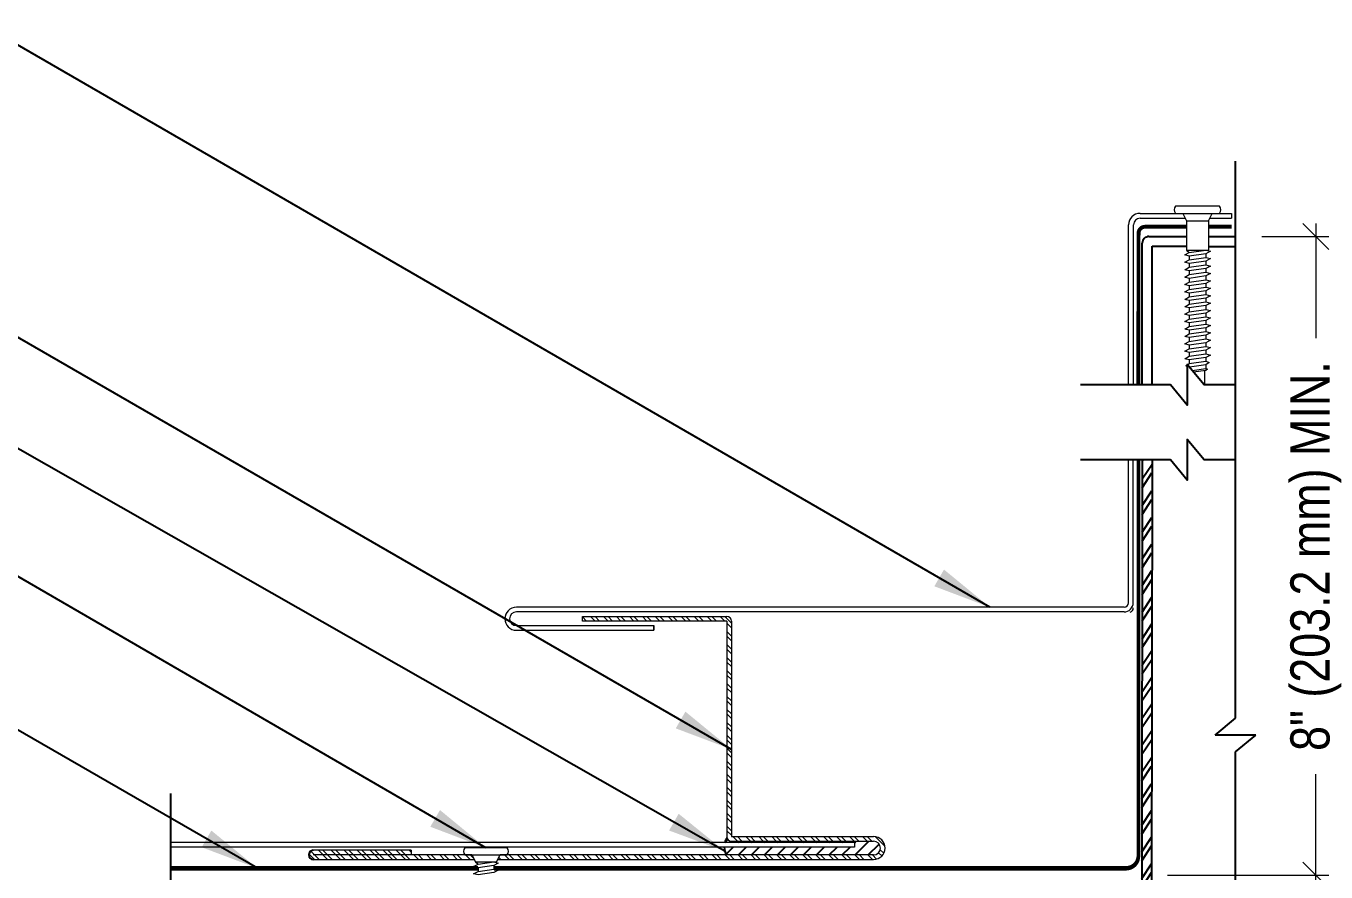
# Model space of a CAD drawing. Header units: inches. Extents: x 0 to 20, y 0 to 16.8.
# Drawn here: x 6.23 to 12.46, y 7.95 to 12 of the extents above; entities that cross this region are included whole.
import ezdxf

# ---------------------------------------------------------------- set-up
doc = ezdxf.new("R2010")
doc.units = ezdxf.units.IN
doc.header["$MEASUREMENT"] = 0
doc.linetypes.add('HIDDEN', pattern=[0.375, 0.25, -0.125])
doc.layers.get('0').update_dxf_attribs({"linetype": 'CONTINUOUS'})
doc.layers.get('DEFPOINTS').update_dxf_attribs({"linetype": 'CONTINUOUS'})
for name, color, linetype, lineweight in [('FSBP-ACCESSORY-FIRESTONE', 7, 'CONTINUOUS', 9), ('FSBP-PANEL', 7, 'CONTINUOUS', 9), ('FSBP-TRIMS', 7, 'CONTINUOUS', 9)]:
    doc.layers.add(name, color=color, linetype=linetype, lineweight=lineweight)
for name, color, linetype in [('FSBP-ANNO-NOTE', 7, 'CONTINUOUS'), ('FSBP-MEMBRANE', 7, 'CONTINUOUS'), ('FSBP-SEALANTS', 1, 'CONTINUOUS'), ('FSBP-SUBSTRATE-GENERIC', 9, 'CONTINUOUS'), ('FSBP-WALL-CURB', 9, 'CONTINUOUS')]:
    doc.layers.add(name, color=color, linetype=linetype)
doc.styles.add('FSBP_ARIAL_NAR', font='ARIALN.TTF')
doc.styles.add('TXT', font='simplex.shx')
doc.dimstyles.new('FSBP-DIM', dxfattribs={"dimtxt": 0.1875, "dimasz": 0.125, "dimexe": 0.0625, "dimexo": 0.125, "dimgap": 0.125, "dimtad": 0, "dimdec": 0, "dimzin": 1, "dimdsep": 46, "dimlunit": 4, "dimtxsty": 'FSBP_ARIAL_NAR', "dimblk": 'OBLIQUE', "dimcen": 0.09375, "dimdle": 0.0625, "dimclrd": 256, "dimclre": 256, "dimclrt": 256, "dimadec": 0, "dimazin": 0, "dimtfac": 1, "dimtdec": 0, "dimtmove": 1, "dimatfit": 3, "dimfxl": 0, "dimtolj": 1, "dimtzin": 0, "dimlwd": -1, "dimlwe": -1, "dimarcsym": 0})
doc.dimstyles.new('STANDARD$7', dxfattribs={"dimscale": 1.5, "dimtxt": 0.2, "dimasz": 0.1, "dimexe": 0.1, "dimexo": 0.125, "dimgap": 0.09, "dimtad": 0, "dimdec": 3, "dimzin": 4, "dimdsep": 46, "dimtxsty": 'TXT', "dimcen": 0.09, "dimadec": 0, "dimazin": 0, "dimtfac": 1, "dimtdec": 3, "dimtofl": 0, "dimtmove": 2, "dimatfit": 3, "dimfxl": 0, "dimtolj": 1, "dimtzin": 4, "dimarcsym": 0})

# ---------------------------------------------------------------- blocks, each defined once
blk = doc.blocks.new('_OBLIQUE')
at = {"color": 0, "linetype": 'ByBlock'}
blk.add_line((-0.5, -0.5), (0.5, 0.5), dxfattribs=at)
blk = doc.blocks.new('*D2')
at = {"layer": 'DEFPOINTS', "color": 0, "transparency": 16777216}
for p in [(12.02328469568107, 10.98941541540483), (12.40743589447695, 10.98941541540483), (11.57179411277141, 7.9302202567696)]:
    blk.add_point(p, dxfattribs=at)
at = {"layer": 'FSBP-PANEL', "transparency": 16777216}
for p, q in [((12.40743589447695, 11.05191541540483), (12.40743589447695, 10.50325291469887)), ((12.14828469568107, 10.98941541540483), (12.46993589447695, 10.98941541540483)), ((12.40743589447695, 7.8677202567696), (12.40743589447695, 8.41355305112452)), ((11.69679411277141, 7.9302202567696), (12.46993589447695, 7.9302202567696))]:
    blk.add_line(p, q, dxfattribs=at)
at = {"layer": 'FSBP-PANEL', "transparency": 16777216, "xscale": 0.125, "yscale": 0.125, "zscale": 0.125}
for p, rotation in [((12.40743589447695, 10.98941541540483), 90), ((12.40743589447695, 7.9302202567696), 270)]:
    blk.add_blockref('_OBLIQUE', p, dxfattribs=dict(at, rotation=rotation))
at = {"layer": 'FSBP-PANEL', "transparency": 16777216, "insert": (12.40743589447695, 9.4584029829117), "char_height": 0.1875, "attachment_point": 5, "rotation": 90, "style": 'FSBP_ARIAL_NAR'}
blk.add_mtext('\\A1;8" (203.2 mm) MIN.', dxfattribs=at)

msp = doc.modelspace()

# ---------------------------------------------------------------- hatches: boundary and pattern name
at = {"layer": 'FSBP-SEALANTS'}
h = msp.add_hatch(dxfattribs=at)
h.set_pattern_fill('ANSI31', color=256, scale=0.3515625, angle=90, style=0)
h.set_pattern_definition([(45.00000000000001, (16.82930152621958, -11.2602511932195), (0.03107402847011195, -0.03107402847011195), [])])
h.paths.add_polyline_path([(10.19664390592492, 8.06438796202638), (10.19664390592492, 8.086360618276377), (9.575740142187431, 8.086360618276368, -0.08724447600669302), (9.586568694110984, 8.10827833889914, 0.3318602208445643), (9.607629505836535, 8.092569853156213), (10.28878184958653, 8.092569853156213, -1), (10.28878184958653, 8.027091337531234), (9.584939392041576, 8.027091337531234, -0.1415587004249264), (9.572928568436314, 8.06438796202637)])
at = {"layer": 'FSBP-TRIMS'}
h = msp.add_hatch(dxfattribs=at)
h.set_pattern_fill('STEEL', color=256, scale=0.3515625, angle=90, style=0)
h.set_pattern_definition([(135, (-23.58575575774312, -1.483715284109418), (-0.03107402847011195, -0.03107402847011195), []), (135, (-23.60772841399312, -1.483715284109418), (-0.03107402847011195, -0.03107402847011195), [])])
h.paths.add_polyline_path([(9.585656849586535, 8.114542509406213, 0.4142135623730951), (9.607629505836535, 8.092569853156213), (10.28878184958653, 8.092569853156213, -1), (10.28878184958653, 8.027091337531234), (8.499103141514258, 8.027091337531232), (8.488116813389261, 8.005118681281239), (10.28878184958653, 8.005118681281234, 1), (10.28878184958653, 8.114542509406213), (9.607629505836535, 8.114542509406213), (9.607629505836535, 9.147257353156197, 0.4142135623730909), (9.585656849586535, 9.169230009406197), (8.893518177711535, 9.16923000940621), (8.893518177711535, 9.147257353156213), (9.585656849586535, 9.147257353156213)])
h.paths.add_polyline_path([(8.374957633701769, 8.005118681281235), (8.363971305576754, 8.027091337531234), (8.073205677711535, 8.027091337531234), (8.073205677711535, 8.049063993781225), (7.604455677711535, 8.049063993781225, 1), (7.604455677711535, 8.005118681281239)])
at = {"layer": 'FSBP-WALL-CURB'}
h = msp.add_hatch(dxfattribs=at)
h.set_pattern_fill('ANSI32', color=256, scale=0.1875, angle=11.49999999999995, style=0)
h.set_pattern_definition([(56.49999999999994, (-12.30578784986734, 10.30915482945757), (-0.05863259686409775, 0.03880806927975416), []), (56.49999999999994, (-12.27330762787389, 10.31576300530793), (-0.05863259686409775, 0.03880806927975416), [])])
h.paths.add_polyline_path([(10.87452897115987, 6.489665524503409), (10.87452897115986, 6.468511865870003), (11.61860521872961, 6.46766707316537), (11.62252469641642, 9.91986337372415), (11.57564973122497, 9.919920642326197), (11.57179411277141, 6.523970256769602), (10.89206720388637, 6.524741989956413)])
h.paths.add_polyline_path([(10.76906022115986, 6.468631610628497), (10.76906022115986, 6.489665524503408), (10.75148209615986, 6.524821774503409), (10.82179459615994, 6.52482177450341), (10.07179507954832, 6.52567329223722), (10.07173121571829, 6.469423328491356)])

# ---------------------------------------------------------------- linework, layer by layer
at = {"layer": 'FSBP-ACCESSORY-FIRESTONE'}
for p, q in [((11.56528877292494, 11.10053043054804), (11.77031021222189, 11.10053043054804)), ((11.77031021222188, 11.10053043054805), (11.78788833722188, 11.06537418054804)), ((11.89335708722188, 11.06537418054805), (11.91093521222188, 11.10053043054805)), ((11.91093521222188, 11.10053043054804), (12.0037594564187, 11.10053043054804)), ((12.0037594564187, 11.10053043054804), (12.0037594564187, 11.0770929304606)), ((11.51060129032921, 10.27896210827157), (11.51060129032921, 11.04588667008235)), ((11.53403877292495, 10.27893347397055), (11.53403877292494, 11.04584293046059)), ((11.56528877292494, 11.07709293046059), (11.78202896226561, 11.0770929304606)), ((11.78788833722188, 11.06537418054804), (11.78788833722188, 10.92474918054805)), ((11.78788833722188, 11.06537418054804), (11.89335708722188, 11.06537418054805)), ((11.89335708722188, 11.06537418054805), (11.89335708722189, 10.92474918054804)), ((11.89921646217815, 11.0770929304606), (12.0037594564187, 11.0770929304606)), ((11.78788833722188, 10.92474918054805), (11.80107193097188, 10.91344895733376)), ((11.88017349347188, 10.90699259285085), (11.88017349347188, 10.88923600515365)), ((11.80107193097188, 10.89569236963657), (11.80107193097188, 10.87793578193937)), ((11.80107193097188, 10.86017919424215), (11.80107193097188, 10.84242260654495)), ((11.88017349347188, 10.87147941745643), (11.88017349347188, 10.85372282975923)), ((11.80107193097188, 10.82466601884775), (11.80107193097188, 10.80690943115053)), ((11.80107193097188, 10.78915284345333), (11.80107193097188, 10.7713962557561)), ((11.88017349347188, 10.83596624206203), (11.88017349347188, 10.81820965436481)), ((11.88017349347188, 10.80045306666761), (11.88017349347188, 10.78269647897041)), ((11.80107193097188, 10.7536396680589), (11.80107193097188, 10.73588308036171)), ((11.80107193097188, 10.71812649266448), (11.80107193097188, 10.70036990496728)), ((11.88017349347188, 10.76493989127318), (11.88017349347188, 10.74718330357599)), ((11.88017349347188, 10.72942671587879), (11.88017349347188, 10.71167012818156)), ((11.80107193097188, 10.68261331727009), (11.80107193097188, 10.66485672957286)), ((11.88017349347188, 10.69391354048437), (11.88017349347188, 10.67615695278717)), ((11.88017349347188, 10.65840036508994), (11.88017349347188, 10.64064377739275)), ((11.80107193097188, 10.64710014187566), (11.80107193097188, 10.62934355417847)), ((11.80107193097188, 10.61158696648124), (11.80107193097188, 10.59383037878404)), ((11.88017349347188, 10.62288718969555), (11.88017349347188, 10.60513060199832)), ((11.80107193097187, 10.57607379108685), (11.80107193097188, 10.55831720338962)), ((11.80107193097188, 10.54056061569242), (11.80107193097187, 10.52280402799523)), ((11.88017349347188, 10.58737401430113), (11.88017349347188, 10.5696174266039)), ((11.88017349347188, 10.5518608389067), (11.88017349347188, 10.53410425120951)), ((11.80107193097188, 10.505047440298), (11.80107193097188, 10.4872908526008)), ((11.80107193097187, 10.46953426490361), (11.80107193097188, 10.45177767720638)), ((11.88017349347188, 10.51634766351228), (11.88017349347188, 10.49859107581508)), ((11.88017349347188, 10.48083448811789), (11.88017349347188, 10.46307790042066)), ((11.80107193097188, 10.43402108950918), (11.80107193097188, 10.41626450181199)), ((11.88017349347188, 10.44532131272346), (11.88017349347188, 10.42756472502627)), ((11.88017349347188, 10.40980813732904), (11.88017349347188, 10.39205154963184)), ((11.80107193097188, 10.39850791411476), (11.80107193097188, 10.38075132641756)), ((11.85441799037765, 10.34361481617739), (11.85446372014083, 10.34398725562726)), ((11.87577896222188, 10.27851595935854), (11.87577896222188, 10.34703229021024)), ((11.88017349347188, 10.37429496193464), (11.88017349347188, 10.35653837423742)), ((10.19664390592492, 8.08636061827638), (6.920622510861765, 8.08636061827632)), ((10.19664390592492, 8.06438796202638), (6.920622510861765, 8.064387962026327)), ((10.19664390592492, 8.08636061827638), (10.19664390592492, 8.06438796202638)), ((8.363971305576754, 8.027091337531234), (8.380862785068949, 7.993308378546859)), ((8.380862785068949, 7.993308378546859), (8.48221166202207, 7.993308378546859)), ((8.380862785068949, 7.993308378546859), (8.393531394688086, 7.982449570301866)), ((8.469543052402926, 7.976245407556565), (8.469543052402926, 7.959182436566303)), ((8.48221166202207, 7.993308378546859), (8.499103141514258, 8.027091337531234)), ((8.393531394688086, 7.965386599312116), (8.393531394688086, 7.948323628321838))]:
    msp.add_line(p, q, dxfattribs=at)
msp.add_lwpolyline([(11.94609146222189, 11.10053043054804, 0.375321302791409), (11.94609146222189, 11.13568668054805), (11.94609146222189, 11.13568668054805), (11.73515396222188, 11.13568668054805), (11.73515396222188, 11.13568668054805, 0.3753213027914651), (11.73515396222188, 11.10053043054805)], format="xyb", close=True, dxfattribs=at)
for points in [[(11.77909927472188, 10.90143171259231), (11.80107193097188, 10.91344895733376), (11.88017349347188, 10.92474918054805), (11.90214614972188, 10.91900983759231), (11.88017349347188, 10.90699259285085), (11.80107193097188, 10.89569236963657)], [(11.77909927472188, 10.86591853719788), (11.80107193097188, 10.87793578193937), (11.88017349347188, 10.88923600515365), (11.90214614972187, 10.88349666219789), (11.88017349347188, 10.87147941745643), (11.80107193097188, 10.86017919424215)], [(11.77909927472189, 10.83040536180349), (11.80107193097188, 10.84242260654495), (11.88017349347188, 10.85372282975923), (11.90214614972188, 10.84798348680349), (11.88017349347188, 10.83596624206203), (11.80107193097188, 10.82466601884775)], [(11.77909927472188, 10.79489218640907), (11.80107193097188, 10.80690943115053), (11.88017349347188, 10.81820965436481), (11.90214614972188, 10.81247031140907), (11.88017349347188, 10.80045306666761), (11.80107193097188, 10.78915284345333)], [(11.77909927472188, 10.75937901101464), (11.80107193097188, 10.7713962557561), (11.88017349347188, 10.78269647897041), (11.90214614972187, 10.77695713601464), (11.88017349347188, 10.76493989127318), (11.80107193097188, 10.7536396680589)], [(11.77909927472188, 10.72386583562025), (11.80107193097188, 10.73588308036171), (11.88017349347188, 10.74718330357599), (11.90214614972188, 10.74144396062025), (11.88017349347188, 10.72942671587879), (11.80107193097188, 10.71812649266448)], [(11.77909927472188, 10.68835266022583), (11.80107193097188, 10.70036990496728), (11.88017349347188, 10.71167012818156), (11.90214614972188, 10.70593078522583), (11.88017349347188, 10.69391354048437), (11.80107193097188, 10.68261331727009)], [(11.77909927472188, 10.6528394848314), (11.80107193097188, 10.66485672957286), (11.88017349347188, 10.67615695278717), (11.90214614972188, 10.6704176098314), (11.88017349347188, 10.65840036508994), (11.80107193097188, 10.64710014187566)], [(11.77909927472188, 10.61732630943701), (11.80107193097188, 10.62934355417847), (11.88017349347188, 10.64064377739275), (11.90214614972188, 10.63490443443701), (11.88017349347188, 10.62288718969555), (11.80107193097188, 10.61158696648124)], [(11.77909927472188, 10.58181313404259), (11.80107193097188, 10.59383037878404), (11.88017349347188, 10.60513060199832), (11.90214614972188, 10.59939125904258), (11.88017349347188, 10.58737401430113), (11.80107193097187, 10.57607379108685)], [(11.77909927472188, 10.54629995864816), (11.80107193097188, 10.55831720338962), (11.88017349347188, 10.5696174266039), (11.90214614972187, 10.56387808364816), (11.88017349347188, 10.5518608389067), (11.80107193097188, 10.54056061569242)], [(11.77909927472188, 10.51078678325377), (11.80107193097187, 10.52280402799523), (11.88017349347188, 10.53410425120951), (11.90214614972188, 10.52836490825377), (11.88017349347188, 10.51634766351228), (11.80107193097188, 10.505047440298)], [(11.77909927472188, 10.47527360785935), (11.80107193097188, 10.4872908526008), (11.88017349347188, 10.49859107581508), (11.90214614972188, 10.49285173285934), (11.88017349347188, 10.48083448811789), (11.80107193097187, 10.46953426490361)], [(11.77909927472188, 10.43976043246492), (11.80107193097188, 10.45177767720638), (11.88017349347188, 10.46307790042066), (11.90214614972187, 10.45733855746492), (11.88017349347188, 10.44532131272346), (11.80107193097188, 10.43402108950918)], [(11.77909927472188, 10.40424725707049), (11.80107193097188, 10.41626450181199), (11.88017349347188, 10.42756472502627), (11.90214614972187, 10.4218253820705), (11.88017349347188, 10.40980813732904), (11.80107193097188, 10.39850791411476)], [(8.372417045322852, 7.970901749183123), (8.393531394688086, 7.982449570301866), (8.469543052402926, 7.993308378546859), (8.49065740176816, 7.987793228675311), (8.469543052402926, 7.976245407556565), (8.393531394688086, 7.965386599311607)], [(8.372417045322852, 7.936775807203063), (8.393531394688086, 7.948323628321838), (8.469543052402926, 7.959182436566812), (8.49065740176816, 7.953667286695248), (8.469543052402926, 7.942119465576503), (8.393531394688086, 7.931260657331529)]]:
    msp.add_lwpolyline(points, close=True, dxfattribs=at)
for points in [[(11.78788833722188, 10.92474918054805), (11.89335708722189, 10.92474918054804)], [(11.79137456226375, 10.36683383856067), (11.78459243878438, 10.36951881939932), (11.80107193097188, 10.38075132641756), (11.88017349347188, 10.39205154963184), (11.89665298565937, 10.38552746895289), (11.88017349347188, 10.37429496193464), (11.80206496441687, 10.36313660064108)], [(11.81518911652112, 10.34725489181589), (11.88017349347188, 10.35653837423742), (11.88841323956563, 10.35327633389794), (11.88017349347188, 10.34766008038883), (11.82175119257322, 10.33931403740331)], [(8.380862785068949, 7.993308378546859), (8.48221166202207, 7.993308378546859)]]:
    msp.add_lwpolyline(points, dxfattribs=at)
msp.add_lwpolyline([(8.363971305576754, 8.027091337531234), (8.53288610049863, 8.027091337531234, 0.3753213027914089), (8.53288610049863, 8.060874296515609), (8.53288610049863, 8.060874296515609), (8.330188346592383, 8.060874296515609), (8.330188346592383, 8.060874296515609, 0.3753213027914651), (8.330188346592383, 8.027091337531234), (8.363971305576754, 8.027091337531234)], format="xyb", dxfattribs=at)
for radius in [0.0546875000874427, 0.03125]:
    msp.add_arc((11.56528877292494, 11.0458429304606), radius, 90.0000000000002, 180.0000000000001, dxfattribs=at)
at = {"layer": 'FSBP-ANNO-NOTE'}
msp.add_arc((7.604455677711535, 8.027091337531232), 0.02197265624999334, 90, 270, dxfattribs=at)
at = {"layer": 'FSBP-MEMBRANE', "linetype": 'HIDDEN', "const_width": 0.01875}
msp.add_lwpolyline([(11.78788833722188, 11.03621104550666), (11.58928786403828, 11.03621104550666, 0.4138810630247743), (11.55803788417946, 11.00499652541224), (11.55721351075022, 10.27890516067298)], format="xyb", dxfattribs=at)
at = {"layer": 'FSBP-MEMBRANE', "linetype": 'HIDDEN'}
for points, const_width in [([(12.0037594564187, 11.03620219927302), (11.89335708722188, 11.03620219927302)], 0.01875), ([(6.920622510861765, 7.963179241144688), (8.393531394688086, 7.963179241144688)], 0.02197265625)]:
    msp.add_lwpolyline(points, dxfattribs=dict(at, const_width=const_width))
msp.add_lwpolyline([(8.469543052402926, 7.963179241144688, 0.02197265625, 0.02197265625, 0), (11.49861976075022, 7.963179241144688, 0.02197265625, 0.017578125, 0.4142135623730951), (11.55721351075022, 8.021772991144687, 0.017578125, 0.017578125, 0), (11.55721351075022, 9.919943166429828, 0.017578125, 0.017578125, 0)], format="xyseb", dxfattribs=at)
at = {"layer": 'FSBP-SEALANTS'}
for start, end in [(143.7358807315532, 163.6803410049245), (181.7360190982189, 213.9647461862005)]:
    msp.add_arc((9.643481836247389, 8.06652632747712), 0.07058566572345132, start, end, dxfattribs=at)
at = {"layer": 'FSBP-SUBSTRATE-GENERIC'}
msp.add_line((6.920622510861765, 8.32073561827632), (6.920622510861765, 7.213188426532363), dxfattribs=at)
at = {"layer": 'FSBP-TRIMS'}
for p, q in [((11.51060129032921, 9.235147978156188), (11.51060129032921, 9.920000114028422)), ((11.53257394657921, 9.235147978156188), (11.53257394657921, 9.919973269351278)), ((11.48862863407921, 9.213175321906188), (8.577251680954213, 9.213175321906181)), ((11.48862863407921, 9.191202665656185), (8.577251680954213, 9.191202665656178)), ((8.893518177711535, 9.169230009406213), (9.585656849586535, 9.169230009406197)), ((8.893518177711535, 9.147257353156213), (8.893518177711535, 9.169230009406213)), ((8.893518177711535, 9.147696806281212), (8.893518177711535, 9.168790556281214)), ((8.577251680954213, 9.125284696906181), (9.236431368454205, 9.125284696906181)), ((8.577251680954213, 9.103312040656181), (9.236431368454205, 9.103312040656181)), ((9.585656849586535, 9.14725735315621), (8.893518177711535, 9.147257353156213)), ((9.236431368454205, 9.103312040656181), (9.236431368454205, 9.125284696906181)), ((9.236431368454205, 9.125284696906185), (9.236431368454205, 9.103312040656185)), ((9.585656849586535, 9.14725735315621), (9.585656849586535, 8.114542509406213)), ((9.607629505836535, 9.147257353156197), (9.607629505836535, 8.114542509406213)), ((9.607629505836535, 8.114542509406213), (10.28878184958653, 8.114542509406213)), ((8.073205677711535, 8.049063993781225), (7.604455677711535, 8.049063993781225)), ((8.073205677711535, 8.049063993781225), (8.073205677711535, 8.027091337531239)), ((9.607629505836535, 8.092569853156213), (10.28878184958653, 8.092569853156213)), ((8.363971305576754, 8.027091337531234), (7.604455677711535, 8.027091337531234)), ((7.604455677711535, 8.005118681281239), (8.374957633701769, 8.005118681281234)), ((8.488116813389258, 8.005118681281239), (10.28878184958653, 8.005118681281234)), ((10.28878184958653, 8.027091337531234), (8.499103141514258, 8.027091337531232))]:
    msp.add_line(p, q, dxfattribs=at)
for centre, radius, start, end in [((11.48862863407921, 9.235147978156188), 0.02197265625, 270, 0), ((11.48862863407921, 9.235147978156188), 0.0439453125, 270, 0), ((8.577251680954213, 9.158243681281185), 0.05493164062499985, 89.99999999999959, 269.9999999999996), ((8.577251680954213, 9.158243681281185), 0.03295898437499985, 89.99999999999959, 269.9999999999996), ((9.585656849586535, 9.147257353156197), 0.02197265625, 0, 89.99999999999919), ((11.51060129032921, 9.210110416607481), 0.02197265625, 288.4148693804156, 0), ((9.607629505836535, 8.114542509406213), 0.02197265625, 180, 270), ((10.28878184958653, 8.059830595343723), 0.0547119140624899, 270, 90), ((10.28878184958653, 8.059830595343723), 0.0327392578124899, 270, 90)]:
    msp.add_arc(centre, radius, start, end, dxfattribs=at)
at = {"layer": 'FSBP-WALL-CURB'}
for p, q in [((12.02328469568107, 8.681778692338355), (12.02328469568107, 11.35053043054804)), ((11.60730728092748, 10.98941541540483), (11.78788833722188, 10.98941541540484)), ((11.89335708722188, 10.98932715951796), (12.02328469568108, 10.98932715951797)), ((11.57605728092747, 10.27888213865321), (11.57605728092747, 10.95816541540484)), ((11.62293228569911, 10.27888213865321), (11.6229322856991, 10.94254041063321)), ((11.6229322856991, 10.94254041063321), (11.78788833722188, 10.94254041063321)), ((11.89335708722188, 10.94245215474634), (12.02328469568108, 10.94245215474634)), ((11.57564973122497, 9.919920642326199), (11.57179411277141, 6.523970256769602)), ((11.62252469641642, 9.91986337372415), (11.6186052187296, 6.46766707316537)), ((11.92584427619732, 8.601056406048539), (12.02328469568107, 8.681778692338359)), ((12.12072511497499, 8.60105640604854), (11.92584427619732, 8.601056406048539)), ((12.02328469568107, 8.520334119309343), (12.12072511497499, 8.60105640604854)), ((12.02328469568107, 5.851582381549038), (12.02328469568107, 8.520334119309343))]:
    msp.add_line(p, q, dxfattribs=at)
for points in [[(12.02328469568107, 10.27833574701887), (11.87198901420572, 10.27852058965584), (11.79138583361085, 10.37605955708202), (11.79114774181007, 10.18117886374638), (11.71054456166483, 10.2787178313619), (11.27972387915909, 10.27924417838145)], [(12.02328469568107, 9.91937375277572), (11.87198901420572, 9.919558595412692), (11.79138583361085, 10.01709756283887), (11.79114774181007, 9.82221686950323), (11.71054456166483, 9.919755837118744), (11.27972387915909, 9.920282184138301)]]:
    msp.add_lwpolyline(points, dxfattribs=at)
msp.add_arc((11.60730728092747, 10.95816541540483), 0.03125, 90, 180.0000000000001, dxfattribs=at)

# ---------------------------------------------------------------- dimensions: what is measured, and where the dimension line sits
at = {"layer": 'FSBP-PANEL'}
dim = msp.add_linear_dim(base=(12.40743589447695, 10.98941541540483), p1=(11.57179411277141, 7.9302202567696), p2=(12.02328469568107, 10.98941541540483), angle=90, text='8" (203.2 mm) MIN.', dimstyle='FSBP-DIM', dxfattribs=at)
dim.commit()
dim.dimension.update_dxf_attribs({"geometry": '*D2', "text_midpoint": (12.40743589447695, 9.4584029829117), "dimtype": 160})

# ---------------------------------------------------------------- leaders
at = {"layer": 'FSBP-ANNO-NOTE', "annotation_type": 0, "has_hookline": 1, "hookline_direction": 1}
for points, text_width in [([(10.8463172038485, 9.213175321906187), (6.03118308056947, 11.99799669917583), (5.74993308056947, 11.99799669917583)], 1.718835266030014), ([(9.607629505836535, 8.532752947024315), (6.03118308056947, 10.59656072392736), (5.74993308056947, 10.59656072392736)], 2.290671896316507), ([(9.576294149392059, 8.044889531488506), (6.03118308056947, 10.06351846046548), (5.74993308056947, 10.06351846046548)], 3.295446793997271), ([(8.431537223545506, 8.060874296515609), (6.03118308056947, 9.452567372595663), (5.74993308056947, 9.452567372595663)], 4.018715893587994), ([(7.336537588100854, 7.963179241144688), (6.03118308056947, 8.716461752885472), (5.74993308056947, 8.716461752885472)], 4.297663710777626)]:
    msp.add_leader(points, dimstyle='STANDARD$7', override={"dimasz": 0.1875, "dimtad": 0}, dxfattribs=dict(at, text_width=text_width))

doc.saveas('drawing.dxf')
